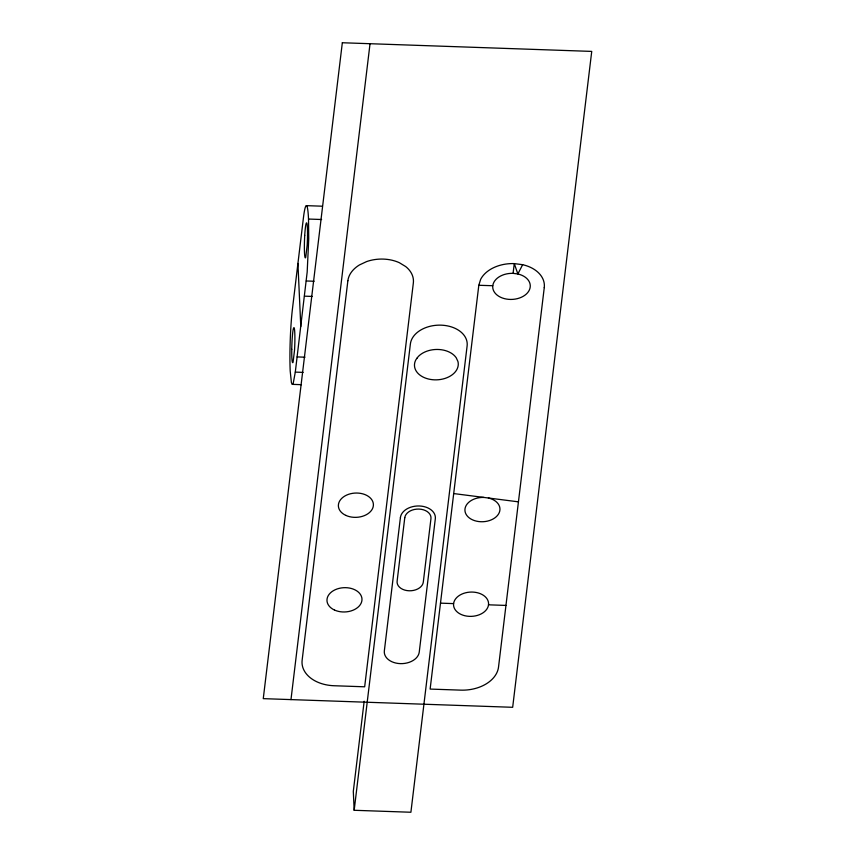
<?xml version="1.0" encoding="UTF-8"?>
<svg xmlns="http://www.w3.org/2000/svg" width="855" height="855" viewBox="0 0 855 855"><rect width="100%" height="100%" fill="white"/><g stroke="black" fill="none" stroke-linecap="round" stroke-linejoin="round"><path stroke-width="1.28" d="M292.292 384.355L293.276 383.072L295.296 372.107L307.18 272.029L308.74 238.887L308.516 219.051A43.819 3.634 -88 0 0 303.418 217.886L292.431 309.029A43.819 3.634 -88 0 0 290.198 370.952L291.405 382.645L292.292 384.355L301.452 384.675M290.978 699.604L370.033 43.712M364.166 701.26L353.307 791.356L354.173 810.284L410.902 812.25L467.119 345.89A28.482 19.751 -2.6 0 0 441.127 325.157A28.482 19.751 -2.6 0 0 410.389 343.924L354.173 810.284M544.261 287.569A32.864 22.796 -2.5 0 0 522.662 264.697L514.283 263.607A32.864 22.796 -2.5 0 0 480.638 279.371L478.811 285.281L430.129 689.077L460.685 690.135A35.055 24.303 -2.6 0 0 498.529 667.039L544.272 287.558M513.075 273.354L514.283 263.607L517.863 273.974A18.789 13.039 -2.5 0 1 524.831 295.274A18.789 13.039 -2.5 0 1 493.869 291.288A18.789 13.039 -2.5 0 1 513.075 273.354L517.863 273.974L522.662 264.665M478.811 285.281L492.779 285.72M306.421 205.649L322.143 206.194M308.516 219.051L321.608 219.511M306.282 280.974L314.138 281.242M304.455 296.161L312.31 296.439M297.123 356.92L304.979 357.198M295.296 372.107L303.151 372.385M440.485 603.149L453.599 603.609M488.515 604.816A17.527 12.152 -2.6 0 0 463.602 593.391A17.527 12.152 -2.6 0 0 461.059 614.435A17.527 12.152 -2.6 0 0 488.515 604.816L505.957 605.426M453.695 493.57L518.44 501.842M297.925 263.458L300.789 326.546M488.376 498.005A17.527 12.152 -2.6 0 1 494.874 517.863A17.527 12.152 -2.6 0 1 466.007 514.176A17.527 12.152 -2.6 0 1 483.909 497.428M291.758 349.342L291.747 353.596A17.527 1.454 -88 0 0 293.083 362.125L294.548 349.973A17.527 1.454 -88 0 0 293.949 327.615L293.554 328.128A17.527 1.454 -88 0 0 291.758 349.342M304.722 235.467L304.508 239.988A17.527 1.454 -88 0 0 305.716 257.323L307.18 245.171A17.527 1.454 -88 0 0 307.415 228.167L307.212 225.314A17.527 1.454 -88 0 0 304.722 235.467M342.331 42.75L263.265 698.642L512.669 707.299L591.735 51.407L342.331 42.75M347.878 280.739L302.136 660.231A35.055 24.303 -2.6 0 0 334.123 685.742L364.668 686.8L413.339 283.016A32.864 22.786 -2.6 0 0 405.698 266.568L399.36 262.709A32.864 22.786 -2.6 0 0 366.624 261.577L359.41 264.964A32.864 22.786 -2.6 0 0 347.878 280.739M400.418 517.532L384.344 650.879A17.527 12.152 -2.6 0 0 400.332 663.63A17.527 12.152 -2.6 0 0 419.249 652.087L435.323 518.739A17.527 12.152 -2.6 0 0 419.335 505.978A17.527 12.152 -2.6 0 0 400.418 517.532M404.768 517.735L397.115 581.218A13.146 9.116 -2.6 0 0 409.118 590.784A13.146 9.116 -2.6 0 0 423.3 582.127L430.952 518.643A13.146 9.116 -2.6 0 0 418.961 509.078A13.146 9.116 -2.6 0 0 404.768 517.735M417.005 358.17L415.765 359.987A21.909 15.187 -2.6 0 0 434.543 379.844A21.909 15.187 -2.6 0 0 457.927 361.451L456.185 357.711A21.909 15.187 -2.6 0 0 418.394 356.407L417.005 358.17M334.487 610.043A17.527 12.152 -2.6 0 0 361.932 600.424A17.527 12.152 -2.6 0 0 337.02 588.999A17.527 12.152 -2.6 0 0 334.487 610.043M345.89 515.415A17.527 12.152 -2.6 0 0 373.346 505.797A17.527 12.152 -2.6 0 0 348.423 494.372A17.527 12.152 -2.6 0 0 345.89 515.415"/></g></svg>
